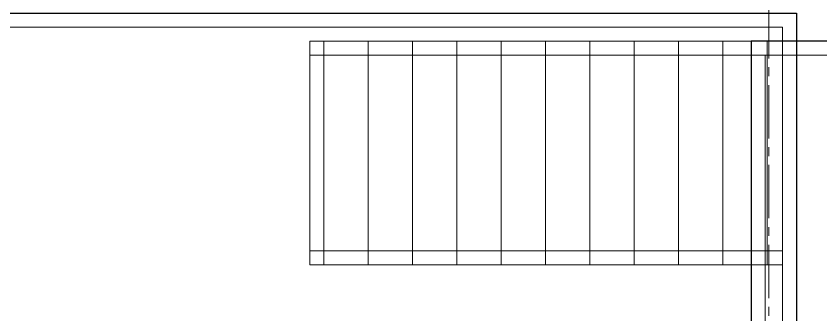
# Model space of a CAD drawing. Header units: millimetres. Extents: x 163705 to 1616509, y 81827 to 302547.
# Drawn here: x 208732 to 211615, y 150580 to 151649 of the extents above; entities that cross this region are included whole.
import ezdxf

# ---------------------------------------------------------------- set-up
doc = ezdxf.new("R2010")
doc.units = ezdxf.units.MM
doc.header["$LTSCALE"] = 10
doc.linetypes.add('CENTER2', pattern=[28.575, 19.05, -3.175, 3.175, -3.175])
for name, color, linetype, lineweight in [('1-中心线', 1, 'CENTER2', 0), ('1-护栏', 4, 'Continuous', 18), ('1-钢构', 6, 'Continuous', 0)]:
    doc.layers.add(name, color=color, linetype=linetype, lineweight=lineweight)

# ---------------------------------------------------------------- blocks, each defined once
blk = doc.blocks.new('*U488')
at = {"layer": '1-护栏'}
h = blk.add_hatch(dxfattribs=at)
h.set_pattern_fill('ANSI31', color=256, scale=50, angle=315)
h.set_pattern_definition([(0, (-900, -1144.28), (4e-14, 158.75), [])])
h.paths.add_polyline_path([(800, 0), (0, 0), (0, 1694), (800, 1694)])
for p, q in [((50, 1694), (50, 0)), ((750, 1694), (750, 0))]:
    blk.add_line(p, q, dxfattribs=at)
at = {"layer": '1-钢构'}
blk.add_lwpolyline([(800, 0), (0, 0), (0, 1694), (800, 1694)], close=True, dxfattribs=at)
blk = doc.blocks.new('A$Cf51e8010')
blk.add_lwpolyline([(7903, 9900), (12103, 9900), (12103, 0), (3, 0), (3, 11900), (3, 11900), (3, 17300), (7103, 17300), (7103, 9900), (7903, 9900)])
at = {"layer": '1-护栏'}
blk.add_lwpolyline([(7853, 11438.2), (7853, 9850), (12053, 9850), (12053, 50), (71.9, 50), (71.9, 11850), (71.9, 11850), (71.9, 17250), (7053, 17250), (7053, 9850), (7153, 9850), (7153, 11438.2)], dxfattribs=at)
at = {"xscale": -1, "rotation": 270}
blk.add_blockref('*U488', (10359, 9000), dxfattribs=at)
blk = doc.blocks.new('A$C7121566b')
blk.add_lwpolyline([(1437.2, 700.1), (50062.2, 700.1), (50062.2, 11000.1), (1437.2, 11000.1)], close=True)
at = {"layer": '1-中心线'}
for p, q in [((1499.7, 11700.2), (1499.7, 0)), ((0, 11000.1), (51999.9, 11000.1))]:
    blk.add_line(p, q, dxfattribs=at)
at = {"layer": '1-护栏'}
blk.add_lwpolyline([(1487.2, 750.1), (50012.2, 750.1), (50012.2, 10950.1), (1487.2, 10950.1)], close=True, dxfattribs=at)

msp = doc.modelspace()

# ---------------------------------------------------------------- linework, layer by layer
at = {"layer": '1-中心线'}
msp.add_line((211427.833, 152259.738), (211427.833, 141059.499), dxfattribs=at)

# ---------------------------------------------------------------- block references
for name, p in [('A$Cf51e8010', (199424.833, 141759.632)), ('A$C7121566b', (209928.183, 140559.499))]:
    msp.add_blockref(name, p)

doc.saveas('drawing.dxf')
